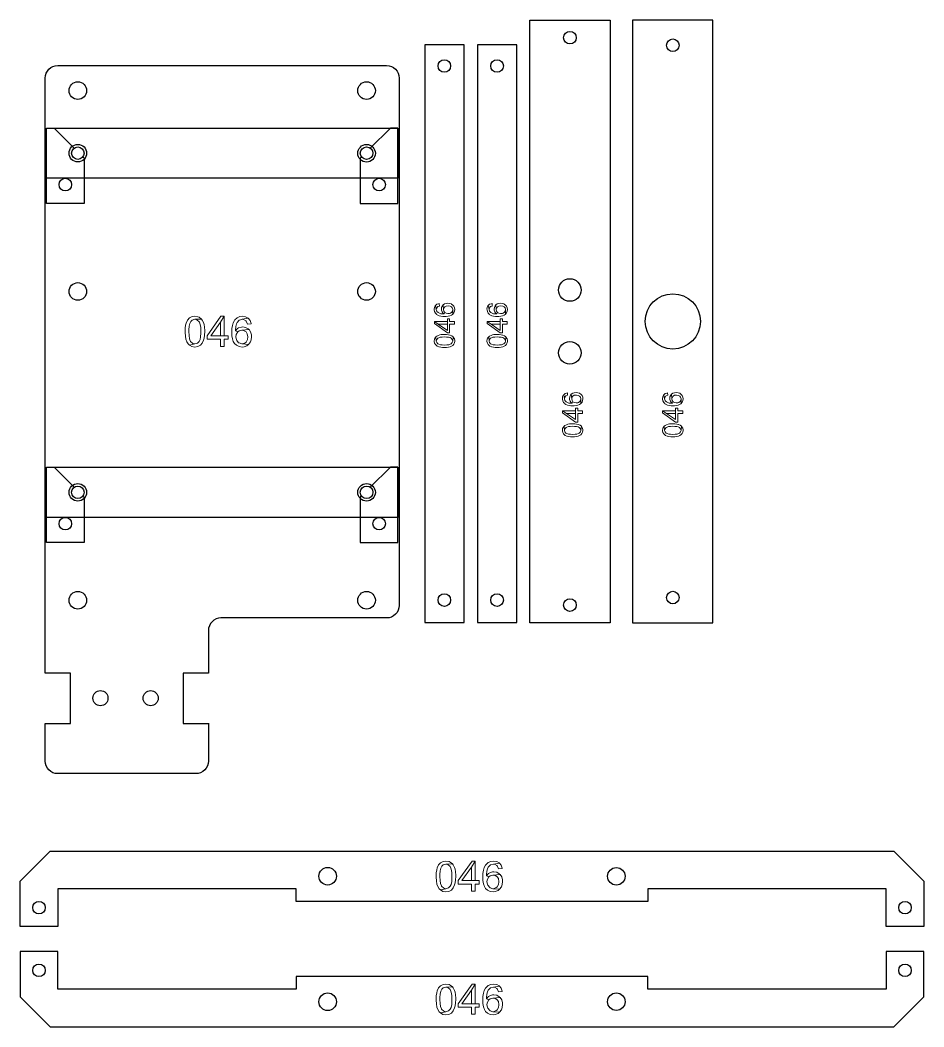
# Model space of a CAD drawing. Header units: millimetres. Extents: x 0 to 2020, y 0 to 926.
# Drawn here: x 1660 to 2020, y 213 to 614 of the extents above; entities that cross this region are included whole.
import ezdxf

# ---------------------------------------------------------------- set-up
doc = ezdxf.new("R2010")
doc.units = ezdxf.units.MM
doc.layers.add('1', color=30, linetype='Continuous')

msp = doc.modelspace()

# ---------------------------------------------------------------- linework, layer by layer
for points in [[(1863, 614), (1895, 614), (1895, 374), (1863, 374)], [(1904, 374), (1936, 374), (1936, 614), (1904, 614)]]:
    msp.add_lwpolyline(points, close=True)
at = {"color": 0}
for points in [[(1821.16, 374.11), (1836.84, 374.11), (1836.84, 604.11), (1821.16, 604.11)], [(1842.16, 374.11), (1857.84, 374.11), (1857.84, 604.11), (1842.16, 604.11)], [(1672, 283), (2008, 283), (2020, 271), (2020, 253), (2005, 253), (2005, 268), (1910, 268), (1910, 263), (1770, 263), (1770, 268), (1675, 268), (1675, 253), (1660, 253), (1660, 271), (1672, 283)], [(1672, 213), (2008, 213), (2020, 225), (2020, 243), (2005, 243), (2005, 228), (1910, 228), (1910, 233), (1770, 233), (1770, 228), (1675, 228), (1675, 243), (1660, 243), (1660, 225), (1672, 213)]]:
    msp.add_lwpolyline(points, close=True, dxfattribs=at)
msp.add_lwpolyline([(1735, 333.93), (1735, 318.86, -0.414214), (1730, 313.86), (1675, 313.86, -0.414214), (1670, 318.86), (1670, 333.86), (1680, 333.86), (1680, 353.86), (1670, 353.86), (1670, 590.93, -0.414214), (1675, 595.93), (1806, 595.93, -0.414214), (1811, 590.93), (1811, 380.86, -0.414214), (1806, 375.86), (1740, 375.86, 0.414214), (1735, 370.86), (1735, 353.86), (1725, 353.86), (1725, 333.86), (1735, 333.86)], format="xyb", close=True, dxfattribs=at)
for centre, radius in [((1879, 607), 2.5), ((1920, 604), 2.5), ((1829, 595.75), 2.5), ((1850, 595.75), 2.5), ((1879, 506.5), 4.5), ((1920, 494), 11), ((1879, 481.5), 4.5), ((1829, 383), 2.5), ((1850, 383), 2.5), ((1920, 384), 2.5), ((1879, 381), 2.5)]:
    msp.add_circle(centre, radius)
for centre, radius in [((1683, 585.93), 3.5), ((1798, 585.93), 3.5), ((1683, 561), 2.5), ((1798, 561), 2.5), ((1683, 505.93), 3.5), ((1798, 505.93), 3.5), ((1683, 425.93), 2.5), ((1798, 425.93), 2.5), ((1683, 382.93), 3.5), ((1798, 382.93), 3.5), ((1692, 343.93), 3), ((1712, 343.93), 3), ((1782.5, 273), 3.5), ((1897.5, 272.97), 3.5), ((1667.5, 260.5), 2.5), ((2012.5, 260.5), 2.5), ((1667.5, 235.5), 2.5), ((2012.5, 235.5), 2.5), ((1782.5, 223), 3.5), ((1897.5, 223.03), 3.5)]:
    msp.add_circle(centre, radius, dxfattribs=at)
at = {"layer": '1'}
for points in [[(1670.5, 551), (1670.5, 556), (1670.5, 571), (1810.5, 571), (1810.5, 556), (1810.5, 551)], [(1670.5, 415.93), (1670.5, 420.93), (1670.5, 435.93), (1810.5, 435.93), (1810.5, 420.93), (1810.5, 415.93)]]:
    msp.add_lwpolyline(points, close=True, dxfattribs=at)
for points in [[(1685, 559.5), (1685.5, 559), (1685.5, 541), (1670.5, 541), (1670.5, 556), (1670.5, 571), (1673.5, 571), (1681.5, 563)], [(1796, 559.5), (1795.5, 559), (1795.5, 541), (1810.5, 541), (1810.5, 556), (1810.5, 571), (1807.5, 571), (1799.5, 563)], [(1685, 424.43), (1685.5, 423.93), (1685.5, 405.93), (1670.5, 405.93), (1670.5, 420.93), (1670.5, 435.93), (1673.5, 435.93), (1681.5, 427.93)], [(1796, 424.43), (1795.5, 423.93), (1795.5, 405.93), (1810.5, 405.93), (1810.5, 420.93), (1810.5, 435.93), (1807.5, 435.93), (1799.5, 427.93)]]:
    msp.add_lwpolyline(points, dxfattribs=at)
at = {"layer": '1', "color": 30, "lineweight": 0}
for points in [[(1824.97, 498.84), (1824.98, 498.61), (1825.11, 497.92), (1825.42, 497.33), (1825.89, 496.83), (1825.9, 496.81), (1826.38, 496.51), (1826.95, 496.27), (1827.62, 496.1), (1828.39, 496), (1829.26, 495.97), (1829.68, 495.97), (1830.49, 496.05), (1831.19, 496.2), (1831.77, 496.43), (1832.23, 496.74), (1832.38, 496.88), (1832.33, 498.73), (1832.32, 498.59), (1832.08, 497.92), (1831.95, 497.74), (1831.38, 497.32), (1831.1, 497.2), (1830.41, 497.1), (1829.72, 497.22), (1829.16, 497.56), (1828.87, 496.95), (1828.32, 496.97), (1827.59, 497.06), (1827.03, 497.23), (1826.52, 497.5), (1826.04, 497.96), (1825.94, 498.1), (1825.78, 498.78), (1825.49, 500.39), (1825.34, 500.19), (1825.06, 499.57)], [(1825.49, 500.39), (1825.78, 498.78), (1825.84, 499.19), (1826.2, 499.76), (1826.34, 499.87), (1827.03, 500.13), (1826.97, 501.11), (1826.67, 501.06), (1826.02, 500.81)], [(1827.81, 498.89), (1827.85, 498.48), (1828.07, 497.82), (1828.34, 497.42), (1828.87, 496.95), (1829.16, 497.56), (1828.82, 498.02), (1828.68, 498.69), (1828.53, 500.57), (1828.21, 500.19), (1827.91, 499.58)], [(1828.53, 500.57), (1828.68, 498.69), (1828.77, 499.24), (1829.16, 499.8), (1829.17, 499.81), (1829.73, 500.13), (1830.46, 500.25), (1830.54, 500.25), (1831.27, 500.12), (1831.82, 499.8), (1832.16, 499.38), (1832.33, 498.73), (1832.38, 496.88), (1832.79, 497.42), (1833.05, 498.05), (1833.14, 498.75), (1833.06, 499.4), (1832.79, 500.03), (1832.4, 500.52), (1831.79, 500.93), (1831.77, 500.94), (1831.11, 501.17), (1830.4, 501.25), (1829.72, 501.18), (1829.08, 500.95)], [(1845.97, 498.84), (1845.98, 498.61), (1846.11, 497.92), (1846.42, 497.33), (1846.89, 496.83), (1846.9, 496.81), (1847.38, 496.51), (1847.95, 496.27), (1848.62, 496.1), (1849.39, 496), (1850.26, 495.97), (1850.68, 495.97), (1851.49, 496.05), (1852.19, 496.2), (1852.77, 496.43), (1853.23, 496.74), (1853.38, 496.88), (1853.33, 498.73), (1853.32, 498.59), (1853.08, 497.92), (1852.95, 497.74), (1852.38, 497.32), (1852.1, 497.2), (1851.41, 497.1), (1850.72, 497.22), (1850.16, 497.56), (1849.87, 496.95), (1849.32, 496.97), (1848.59, 497.06), (1848.03, 497.23), (1847.52, 497.5), (1847.04, 497.96), (1846.94, 498.1), (1846.78, 498.78), (1846.49, 500.39), (1846.34, 500.19), (1846.06, 499.57)], [(1846.49, 500.39), (1846.78, 498.78), (1846.84, 499.19), (1847.2, 499.76), (1847.34, 499.87), (1848.03, 500.13), (1847.97, 501.11), (1847.67, 501.06), (1847.02, 500.81)], [(1848.81, 498.89), (1848.85, 498.48), (1849.07, 497.82), (1849.34, 497.42), (1849.87, 496.95), (1850.16, 497.56), (1849.82, 498.02), (1849.68, 498.69), (1849.53, 500.57), (1849.21, 500.19), (1848.91, 499.58)], [(1849.53, 500.57), (1849.68, 498.69), (1849.77, 499.24), (1850.16, 499.8), (1850.17, 499.81), (1850.73, 500.13), (1851.46, 500.25), (1851.54, 500.25), (1852.27, 500.12), (1852.82, 499.8), (1853.16, 499.38), (1853.33, 498.73), (1853.38, 496.88), (1853.79, 497.42), (1854.05, 498.05), (1854.14, 498.75), (1854.06, 499.4), (1853.79, 500.03), (1853.4, 500.52), (1852.79, 500.93), (1852.77, 500.94), (1852.11, 501.17), (1851.4, 501.25), (1850.72, 501.18), (1850.08, 500.95)], [(1729.63, 496.05), (1728.47, 495.9), (1727.44, 495.37), (1726.7, 494.51), (1726.14, 493.36), (1725.93, 492.53), (1725.75, 491.32), (1725.72, 489.93), (1725.72, 489.57), (1725.81, 488.12), (1726.05, 486.88), (1726.4, 485.87), (1726.91, 485.04), (1727.41, 484.54), (1729.63, 485.01), (1728.83, 485.19), (1727.91, 485.99), (1727.79, 486.2), (1727.47, 487.09), (1727.29, 488.33), (1727.23, 489.93), (1727.23, 490.66), (1727.35, 492.09), (1727.62, 493.18), (1727.97, 493.98), (1728.5, 494.51), (1729.6, 494.84), (1732.23, 494.93), (1731.31, 495.66), (1730.84, 495.87)], [(1732.23, 494.93), (1729.6, 494.84), (1730.43, 494.66), (1731.31, 493.86), (1731.46, 493.65), (1731.76, 492.77), (1731.97, 491.52), (1732.02, 489.93), (1732, 489.36), (1731.91, 487.88), (1731.67, 486.76), (1731.31, 485.99), (1730.69, 485.34), (1729.63, 485.01), (1727.41, 484.54), (1728.39, 483.98), (1729.63, 483.8), (1730.78, 483.98), (1731.82, 484.51), (1732.56, 485.37), (1733.09, 486.52), (1733.3, 487.35), (1733.47, 488.53), (1733.53, 489.93), (1733.53, 490.43), (1733.44, 491.73), (1733.27, 492.77), (1733.03, 493.51), (1732.53, 494.54)], [(1741.23, 496.02), (1740.01, 496.02), (1734.54, 488.24), (1734.54, 486.88), (1739.75, 486.88), (1739.75, 484.01), (1741.23, 484.01), (1741.23, 486.88), (1742.85, 486.88), (1742.85, 488.24), (1741.23, 488.24), (1735.99, 488.24), (1739.75, 493.65)], [(1741.23, 496.02), (1739.75, 493.65), (1739.75, 488.24), (1735.99, 488.24), (1741.23, 488.24)], [(1748.59, 496.05), (1747.5, 495.93), (1746.43, 495.46), (1745.58, 494.69), (1745.34, 494.39), (1744.87, 493.48), (1744.54, 492.38), (1744.33, 491.11), (1744.27, 489.63), (1744.33, 488.3), (1744.57, 487.03), (1744.92, 485.96), (1745.43, 485.16), (1746.2, 484.48), (1747.23, 483.98), (1748.44, 483.8), (1749.27, 483.89), (1750.37, 484.33), (1750.99, 484.81), (1748.42, 485.01), (1748.36, 485.01), (1747.2, 485.4), (1747.05, 485.49), (1746.29, 486.43), (1746.2, 486.7), (1745.96, 487.88), (1746.11, 488.8), (1746.67, 489.78), (1745.75, 490.19), (1745.75, 490.66), (1745.87, 491.97), (1746.17, 492.97), (1746.46, 493.59), (1747.26, 494.45), (1747.35, 494.51), (1748.5, 494.84), (1750.9, 495.25), (1750.84, 495.34), (1749.84, 495.87)], [(1750.9, 495.25), (1748.5, 494.84), (1748.95, 494.81), (1749.95, 494.22), (1750.04, 494.1), (1750.52, 492.94), (1752, 493.06), (1751.97, 493.18), (1751.61, 494.36)], [(1825.01, 493.92), (1825.01, 493.13), (1830.18, 489.48), (1831.09, 489.48), (1831.09, 492.95), (1833, 492.95), (1833, 493.92), (1831.09, 493.92), (1831.09, 495.01), (1830.18, 495.01), (1830.18, 493.92), (1830.18, 490.44), (1826.58, 492.95)], [(1825.01, 493.92), (1826.58, 492.95), (1830.18, 492.95), (1830.18, 490.44), (1830.18, 493.92)], [(1846.01, 493.92), (1846.01, 493.13), (1851.18, 489.48), (1852.09, 489.48), (1852.09, 492.95), (1854, 492.95), (1854, 493.92), (1852.09, 493.92), (1852.09, 495.01), (1851.18, 495.01), (1851.18, 493.92), (1851.18, 490.44), (1847.58, 492.95)], [(1846.01, 493.92), (1847.58, 492.95), (1851.18, 492.95), (1851.18, 490.44), (1851.18, 493.92)], [(1748.65, 491.79), (1748.21, 491.76), (1747.05, 491.4), (1746.58, 491.11), (1745.75, 490.19), (1746.67, 489.78), (1747.23, 490.22), (1748.36, 490.49), (1751.17, 490.72), (1750.84, 491.02), (1749.84, 491.61)], [(1751.17, 490.72), (1748.36, 490.49), (1749.04, 490.4), (1750.04, 489.78), (1750.49, 489.07), (1750.69, 487.82), (1750.55, 486.76), (1750.01, 485.78), (1749.51, 485.34), (1748.42, 485.01), (1750.99, 484.81), (1751.73, 485.81), (1752.05, 486.7), (1752.2, 487.91), (1752.14, 488.62), (1751.82, 489.78)], [(1824.97, 486.19), (1824.97, 486.02), (1825.11, 485.32), (1825.44, 484.74), (1825.56, 484.6), (1826.1, 484.18), (1826.77, 483.87), (1826.9, 483.84), (1827.52, 483.69), (1828.23, 483.62), (1829.05, 483.58), (1829.81, 483.61), (1830.59, 483.69), (1831.27, 483.86), (1831.84, 484.08), (1832.31, 484.37), (1832.77, 484.87), (1833.04, 485.47), (1833.14, 486.19), (1833.13, 486.37), (1832.98, 487.07), (1832.66, 487.65), (1832.54, 487.79), (1832.33, 486.19), (1832.16, 485.58), (1831.68, 485.05), (1831.33, 484.89), (1830.76, 484.72), (1830, 484.63), (1829.05, 484.59), (1828.18, 484.62), (1827.41, 484.72), (1826.8, 484.87), (1826.35, 485.1), (1825.96, 485.53), (1825.78, 486.18), (1825.78, 486.18), (1825.65, 487.87), (1825.23, 487.32), (1825.06, 486.91)], [(1825.65, 487.87), (1825.78, 486.18), (1825.94, 486.82), (1826.43, 487.33), (1826.77, 487.51), (1827.35, 487.66), (1828.12, 487.75), (1829.05, 487.79), (1829.83, 487.77), (1830.63, 487.69), (1831.24, 487.54), (1831.68, 487.33), (1832.16, 486.82), (1832.33, 486.19), (1832.54, 487.79), (1832.01, 488.2), (1831.32, 488.51), (1831.2, 488.55), (1830.59, 488.69), (1829.87, 488.78), (1829.05, 488.8), (1828.49, 488.79), (1827.76, 488.73), (1827.16, 488.62), (1826.57, 488.43), (1825.97, 488.12)], [(1845.97, 486.19), (1845.97, 486.02), (1846.11, 485.32), (1846.44, 484.74), (1846.56, 484.6), (1847.1, 484.18), (1847.77, 483.87), (1847.9, 483.84), (1848.52, 483.69), (1849.23, 483.62), (1850.05, 483.58), (1850.81, 483.61), (1851.59, 483.69), (1852.27, 483.86), (1852.84, 484.08), (1853.31, 484.37), (1853.77, 484.87), (1854.04, 485.47), (1854.14, 486.19), (1854.13, 486.37), (1853.98, 487.07), (1853.66, 487.65), (1853.54, 487.79), (1853.33, 486.19), (1853.16, 485.58), (1852.68, 485.05), (1852.33, 484.89), (1851.76, 484.72), (1851, 484.63), (1850.05, 484.59), (1849.18, 484.62), (1848.41, 484.72), (1847.8, 484.87), (1847.35, 485.1), (1846.96, 485.53), (1846.78, 486.18), (1846.78, 486.18), (1846.65, 487.87), (1846.23, 487.32), (1846.06, 486.91)], [(1846.65, 487.87), (1846.78, 486.18), (1846.94, 486.82), (1847.43, 487.33), (1847.77, 487.51), (1848.35, 487.66), (1849.12, 487.75), (1850.05, 487.79), (1850.83, 487.77), (1851.63, 487.69), (1852.24, 487.54), (1852.68, 487.33), (1853.16, 486.82), (1853.33, 486.19), (1853.54, 487.79), (1853.01, 488.2), (1852.32, 488.51), (1852.2, 488.55), (1851.59, 488.69), (1850.87, 488.78), (1850.05, 488.8), (1849.49, 488.79), (1848.76, 488.73), (1848.16, 488.62), (1847.57, 488.43), (1846.97, 488.12)], [(1876.52, 464.81), (1876.81, 463.2), (1876.87, 463.61), (1877.23, 464.18), (1877.37, 464.29), (1878.06, 464.56), (1878, 465.53), (1877.7, 465.48), (1877.05, 465.23)], [(1879.56, 464.99), (1879.71, 463.11), (1879.8, 463.66), (1880.19, 464.22), (1880.2, 464.24), (1880.76, 464.56), (1881.49, 464.67), (1881.57, 464.67), (1882.3, 464.54), (1882.85, 464.22), (1883.2, 463.8), (1883.36, 463.15), (1883.41, 461.3), (1883.82, 461.84), (1884.08, 462.47), (1884.17, 463.17), (1884.09, 463.83), (1883.82, 464.45), (1883.43, 464.94), (1882.82, 465.35), (1882.8, 465.36), (1882.15, 465.59), (1881.43, 465.67), (1880.75, 465.61), (1880.11, 465.37)], [(1916.44, 464.81), (1916.72, 463.2), (1916.79, 463.61), (1917.14, 464.18), (1917.29, 464.29), (1917.98, 464.56), (1917.91, 465.53), (1917.62, 465.48), (1916.97, 465.23)], [(1919.48, 464.99), (1919.63, 463.11), (1919.72, 463.66), (1920.1, 464.22), (1920.12, 464.24), (1920.68, 464.56), (1921.41, 464.67), (1921.49, 464.67), (1922.22, 464.54), (1922.77, 464.22), (1923.11, 463.8), (1923.28, 463.15), (1923.33, 461.3), (1923.74, 461.84), (1923.99, 462.47), (1924.08, 463.17), (1924.01, 463.83), (1923.74, 464.45), (1923.34, 464.94), (1922.74, 465.35), (1922.71, 465.36), (1922.06, 465.59), (1921.34, 465.67), (1920.67, 465.61), (1920.03, 465.37)], [(1876, 463.26), (1876.01, 463.03), (1876.14, 462.34), (1876.45, 461.75), (1876.92, 461.25), (1876.93, 461.23), (1877.41, 460.93), (1877.98, 460.69), (1878.65, 460.52), (1879.42, 460.42), (1880.29, 460.39), (1880.71, 460.39), (1881.52, 460.47), (1882.22, 460.62), (1882.8, 460.85), (1883.26, 461.16), (1883.41, 461.3), (1883.36, 463.15), (1883.35, 463.01), (1883.11, 462.34), (1882.98, 462.16), (1882.41, 461.74), (1882.13, 461.62), (1881.44, 461.52), (1880.75, 461.64), (1880.19, 461.98), (1879.91, 461.37), (1879.35, 461.39), (1878.62, 461.48), (1878.06, 461.65), (1877.55, 461.92), (1877.08, 462.38), (1876.97, 462.52), (1876.81, 463.2), (1876.52, 464.81), (1876.37, 464.61), (1876.09, 463.99)], [(1878.84, 463.31), (1878.88, 462.9), (1879.1, 462.24), (1879.37, 461.84), (1879.91, 461.37), (1880.19, 461.98), (1879.85, 462.44), (1879.71, 463.11), (1879.56, 464.99), (1879.24, 464.61), (1878.94, 464)], [(1915.92, 463.26), (1915.93, 463.03), (1916.06, 462.34), (1916.36, 461.75), (1916.84, 461.25), (1916.85, 461.23), (1917.32, 460.93), (1917.9, 460.69), (1918.57, 460.52), (1919.33, 460.42), (1920.2, 460.39), (1920.63, 460.39), (1921.43, 460.47), (1922.14, 460.62), (1922.71, 460.85), (1923.18, 461.16), (1923.33, 461.3), (1923.28, 463.15), (1923.26, 463.01), (1923.02, 462.34), (1922.89, 462.16), (1922.33, 461.74), (1922.05, 461.62), (1921.36, 461.52), (1920.67, 461.64), (1920.1, 461.98), (1919.82, 461.37), (1919.27, 461.39), (1918.54, 461.48), (1917.98, 461.65), (1917.46, 461.92), (1916.99, 462.38), (1916.89, 462.52), (1916.72, 463.2), (1916.44, 464.81), (1916.29, 464.61), (1916.01, 463.99)], [(1918.76, 463.31), (1918.8, 462.9), (1919.01, 462.24), (1919.28, 461.84), (1919.82, 461.37), (1920.1, 461.98), (1919.77, 462.44), (1919.63, 463.11), (1919.48, 464.99), (1919.15, 464.61), (1918.86, 464)], [(1876.04, 458.35), (1876.04, 457.55), (1881.21, 453.9), (1882.12, 453.9), (1882.12, 457.37), (1884.03, 457.37), (1884.03, 458.35), (1882.12, 458.35), (1882.12, 459.43), (1881.21, 459.43), (1881.21, 458.35), (1881.21, 454.86), (1877.61, 457.37)], [(1876.04, 458.35), (1877.61, 457.37), (1881.21, 457.37), (1881.21, 454.86), (1881.21, 458.35)], [(1915.95, 458.35), (1915.95, 457.55), (1921.13, 453.9), (1922.04, 453.9), (1922.04, 457.37), (1923.94, 457.37), (1923.94, 458.35), (1922.04, 458.35), (1922.04, 459.43), (1921.13, 459.43), (1921.13, 458.35), (1921.13, 454.86), (1917.53, 457.37)], [(1915.95, 458.35), (1917.53, 457.37), (1921.13, 457.37), (1921.13, 454.86), (1921.13, 458.35)], [(1876.68, 452.29), (1876.81, 450.6), (1876.97, 451.24), (1877.46, 451.75), (1877.81, 451.93), (1878.38, 452.08), (1879.15, 452.17), (1880.08, 452.21), (1880.87, 452.19), (1881.66, 452.11), (1882.27, 451.96), (1882.71, 451.75), (1883.2, 451.24), (1883.36, 450.61), (1883.57, 452.21), (1883.04, 452.62), (1882.35, 452.93), (1882.24, 452.97), (1881.62, 453.11), (1880.9, 453.2), (1880.08, 453.22), (1879.52, 453.21), (1878.79, 453.15), (1878.19, 453.04), (1877.6, 452.85), (1877, 452.55)], [(1916.59, 452.29), (1916.72, 450.6), (1916.89, 451.24), (1917.38, 451.75), (1917.72, 451.93), (1918.3, 452.08), (1919.07, 452.17), (1920, 452.21), (1920.78, 452.19), (1921.57, 452.11), (1922.19, 451.96), (1922.62, 451.75), (1923.11, 451.24), (1923.28, 450.61), (1923.48, 452.21), (1922.96, 452.62), (1922.27, 452.93), (1922.15, 452.97), (1921.54, 453.11), (1920.82, 453.2), (1920, 453.22), (1919.44, 453.21), (1918.71, 453.15), (1918.11, 453.04), (1917.52, 452.85), (1916.91, 452.55)], [(1876, 450.61), (1876, 450.45), (1876.14, 449.74), (1876.47, 449.17), (1876.59, 449.02), (1877.13, 448.6), (1877.81, 448.29), (1877.93, 448.26), (1878.55, 448.12), (1879.26, 448.04), (1880.08, 448), (1880.84, 448.03), (1881.62, 448.12), (1882.3, 448.28), (1882.88, 448.5), (1883.34, 448.79), (1883.8, 449.29), (1884.07, 449.89), (1884.17, 450.61), (1884.16, 450.79), (1884.02, 451.5), (1883.7, 452.07), (1883.57, 452.21), (1883.36, 450.61), (1883.2, 450), (1882.71, 449.47), (1882.36, 449.31), (1881.79, 449.14), (1881.03, 449.05), (1880.08, 449.01), (1879.21, 449.04), (1878.45, 449.14), (1877.83, 449.29), (1877.38, 449.52), (1876.99, 449.95), (1876.81, 450.6), (1876.81, 450.6), (1876.68, 452.29), (1876.26, 451.74), (1876.09, 451.33)], [(1915.92, 450.61), (1915.92, 450.45), (1916.06, 449.74), (1916.39, 449.17), (1916.5, 449.02), (1917.04, 448.6), (1917.72, 448.29), (1917.85, 448.26), (1918.46, 448.12), (1919.18, 448.04), (1920, 448), (1920.76, 448.03), (1921.54, 448.12), (1922.22, 448.28), (1922.79, 448.5), (1923.25, 448.79), (1923.71, 449.29), (1923.98, 449.89), (1924.08, 450.61), (1924.07, 450.79), (1923.93, 451.5), (1923.61, 452.07), (1923.48, 452.21), (1923.28, 450.61), (1923.11, 450), (1922.62, 449.47), (1922.28, 449.31), (1921.7, 449.14), (1920.95, 449.05), (1920, 449.01), (1919.13, 449.04), (1918.36, 449.14), (1917.75, 449.29), (1917.3, 449.52), (1916.9, 449.95), (1916.72, 450.6), (1916.72, 450.6), (1916.59, 452.29), (1916.17, 451.74), (1916.01, 451.33)], [(1829.63, 279.05), (1828.47, 278.9), (1827.44, 278.37), (1826.7, 277.51), (1826.14, 276.36), (1825.93, 275.53), (1825.75, 274.32), (1825.72, 272.93), (1825.72, 272.57), (1825.81, 271.12), (1826.05, 269.88), (1826.4, 268.87), (1826.91, 268.04), (1827.41, 267.54), (1829.63, 268.01), (1828.83, 268.19), (1827.91, 268.99), (1827.79, 269.2), (1827.47, 270.09), (1827.29, 271.33), (1827.23, 272.93), (1827.23, 273.66), (1827.35, 275.09), (1827.62, 276.18), (1827.97, 276.98), (1828.5, 277.51), (1829.6, 277.84), (1832.23, 277.93), (1831.31, 278.66), (1830.84, 278.87)], [(1832.23, 277.93), (1829.6, 277.84), (1830.43, 277.66), (1831.31, 276.86), (1831.46, 276.65), (1831.76, 275.77), (1831.97, 274.52), (1832.02, 272.93), (1832, 272.36), (1831.91, 270.88), (1831.67, 269.76), (1831.31, 268.99), (1830.69, 268.34), (1829.63, 268.01), (1827.41, 267.54), (1828.39, 266.98), (1829.63, 266.8), (1830.78, 266.98), (1831.82, 267.51), (1832.56, 268.37), (1833.09, 269.52), (1833.3, 270.35), (1833.47, 271.53), (1833.53, 272.93), (1833.53, 273.43), (1833.44, 274.73), (1833.27, 275.77), (1833.03, 276.51), (1832.53, 277.54)], [(1841.23, 279.02), (1840.01, 279.02), (1834.54, 271.24), (1834.54, 269.88), (1839.75, 269.88), (1839.75, 267.01), (1841.23, 267.01), (1841.23, 269.88), (1842.85, 269.88), (1842.85, 271.24), (1841.23, 271.24), (1835.99, 271.24), (1839.75, 276.65)], [(1841.23, 279.02), (1839.75, 276.65), (1839.75, 271.24), (1835.99, 271.24), (1841.23, 271.24)], [(1848.59, 279.05), (1847.5, 278.93), (1846.43, 278.46), (1845.58, 277.69), (1845.34, 277.39), (1844.87, 276.48), (1844.54, 275.38), (1844.33, 274.11), (1844.27, 272.63), (1844.33, 271.3), (1844.57, 270.03), (1844.92, 268.96), (1845.43, 268.16), (1846.2, 267.48), (1847.23, 266.98), (1848.44, 266.8), (1849.27, 266.89), (1850.37, 267.33), (1850.99, 267.81), (1848.42, 268.01), (1848.36, 268.01), (1847.2, 268.4), (1847.05, 268.49), (1846.29, 269.43), (1846.2, 269.7), (1845.96, 270.88), (1846.11, 271.8), (1846.67, 272.78), (1845.75, 273.19), (1845.75, 273.66), (1845.87, 274.97), (1846.17, 275.97), (1846.46, 276.59), (1847.26, 277.45), (1847.35, 277.51), (1848.5, 277.84), (1850.9, 278.25), (1850.84, 278.34), (1849.84, 278.87)], [(1850.9, 278.25), (1848.5, 277.84), (1848.95, 277.81), (1849.95, 277.22), (1850.04, 277.1), (1850.52, 275.94), (1852, 276.06), (1851.97, 276.18), (1851.61, 277.36)], [(1848.65, 274.79), (1848.21, 274.76), (1847.05, 274.4), (1846.58, 274.11), (1845.75, 273.19), (1846.67, 272.78), (1847.23, 273.22), (1848.36, 273.49), (1851.17, 273.72), (1850.84, 274.02), (1849.84, 274.61)], [(1851.17, 273.72), (1848.36, 273.49), (1849.04, 273.4), (1850.04, 272.78), (1850.49, 272.07), (1850.69, 270.82), (1850.55, 269.76), (1850.01, 268.78), (1849.51, 268.34), (1848.42, 268.01), (1850.99, 267.81), (1851.73, 268.81), (1852.05, 269.7), (1852.2, 270.91), (1852.14, 271.62), (1851.82, 272.78)], [(1829.63, 230.05), (1828.47, 229.9), (1827.44, 229.37), (1826.7, 228.51), (1826.14, 227.36), (1825.93, 226.53), (1825.75, 225.32), (1825.72, 223.93), (1825.72, 223.57), (1825.81, 222.12), (1826.05, 220.88), (1826.4, 219.87), (1826.91, 219.04), (1827.41, 218.54), (1829.63, 219.01), (1828.83, 219.19), (1827.91, 219.99), (1827.79, 220.2), (1827.47, 221.09), (1827.29, 222.33), (1827.23, 223.93), (1827.23, 224.66), (1827.35, 226.09), (1827.62, 227.18), (1827.97, 227.98), (1828.5, 228.51), (1829.6, 228.84), (1832.23, 228.93), (1831.31, 229.66), (1830.84, 229.87)], [(1832.23, 228.93), (1829.6, 228.84), (1830.43, 228.66), (1831.31, 227.86), (1831.46, 227.65), (1831.76, 226.77), (1831.97, 225.52), (1832.02, 223.93), (1832, 223.36), (1831.91, 221.88), (1831.67, 220.76), (1831.31, 219.99), (1830.69, 219.34), (1829.63, 219.01), (1827.41, 218.54), (1828.39, 217.98), (1829.63, 217.8), (1830.78, 217.98), (1831.82, 218.51), (1832.56, 219.37), (1833.09, 220.52), (1833.3, 221.35), (1833.47, 222.53), (1833.53, 223.93), (1833.53, 224.43), (1833.44, 225.73), (1833.27, 226.77), (1833.03, 227.51), (1832.53, 228.54)], [(1841.23, 230.02), (1840.01, 230.02), (1834.54, 222.24), (1834.54, 220.88), (1839.75, 220.88), (1839.75, 218.01), (1841.23, 218.01), (1841.23, 220.88), (1842.85, 220.88), (1842.85, 222.24), (1841.23, 222.24), (1835.99, 222.24), (1839.75, 227.65)], [(1841.23, 230.02), (1839.75, 227.65), (1839.75, 222.24), (1835.99, 222.24), (1841.23, 222.24)], [(1848.59, 230.05), (1847.5, 229.93), (1846.43, 229.46), (1845.58, 228.69), (1845.34, 228.39), (1844.87, 227.48), (1844.54, 226.38), (1844.33, 225.11), (1844.27, 223.63), (1844.33, 222.3), (1844.57, 221.03), (1844.92, 219.96), (1845.43, 219.16), (1846.2, 218.48), (1847.23, 217.98), (1848.44, 217.8), (1849.27, 217.89), (1850.37, 218.33), (1850.99, 218.81), (1848.42, 219.01), (1848.36, 219.01), (1847.2, 219.4), (1847.05, 219.49), (1846.29, 220.43), (1846.2, 220.7), (1845.96, 221.88), (1846.11, 222.8), (1846.67, 223.78), (1845.75, 224.19), (1845.75, 224.66), (1845.87, 225.97), (1846.17, 226.97), (1846.46, 227.59), (1847.26, 228.45), (1847.35, 228.51), (1848.5, 228.84), (1850.9, 229.25), (1850.84, 229.34), (1849.84, 229.87)], [(1850.9, 229.25), (1848.5, 228.84), (1848.95, 228.81), (1849.95, 228.22), (1850.04, 228.1), (1850.52, 226.94), (1852, 227.06), (1851.97, 227.18), (1851.61, 228.36)], [(1848.65, 225.79), (1848.21, 225.76), (1847.05, 225.4), (1846.58, 225.11), (1845.75, 224.19), (1846.67, 223.78), (1847.23, 224.22), (1848.36, 224.49), (1851.17, 224.72), (1850.84, 225.02), (1849.84, 225.61)], [(1851.17, 224.72), (1848.36, 224.49), (1849.04, 224.4), (1850.04, 223.78), (1850.49, 223.07), (1850.69, 221.82), (1850.55, 220.76), (1850.01, 219.78), (1849.51, 219.34), (1848.42, 219.01), (1850.99, 218.81), (1851.73, 219.81), (1852.05, 220.7), (1852.2, 221.91), (1852.14, 222.62), (1851.82, 223.78)]]:
    msp.add_lwpolyline(points, close=True, dxfattribs=at)
at = {"layer": '1'}
for centre, radius in [((1683, 561), 3.5), ((1798, 560.97), 3.5), ((1678, 548.5), 2.5), ((1803, 548.5), 2.5), ((1683, 425.93), 3.5), ((1798, 425.9), 3.5), ((1678, 413.43), 2.5), ((1803, 413.43), 2.5)]:
    msp.add_circle(centre, radius, dxfattribs=at)

doc.saveas('drawing.dxf')
